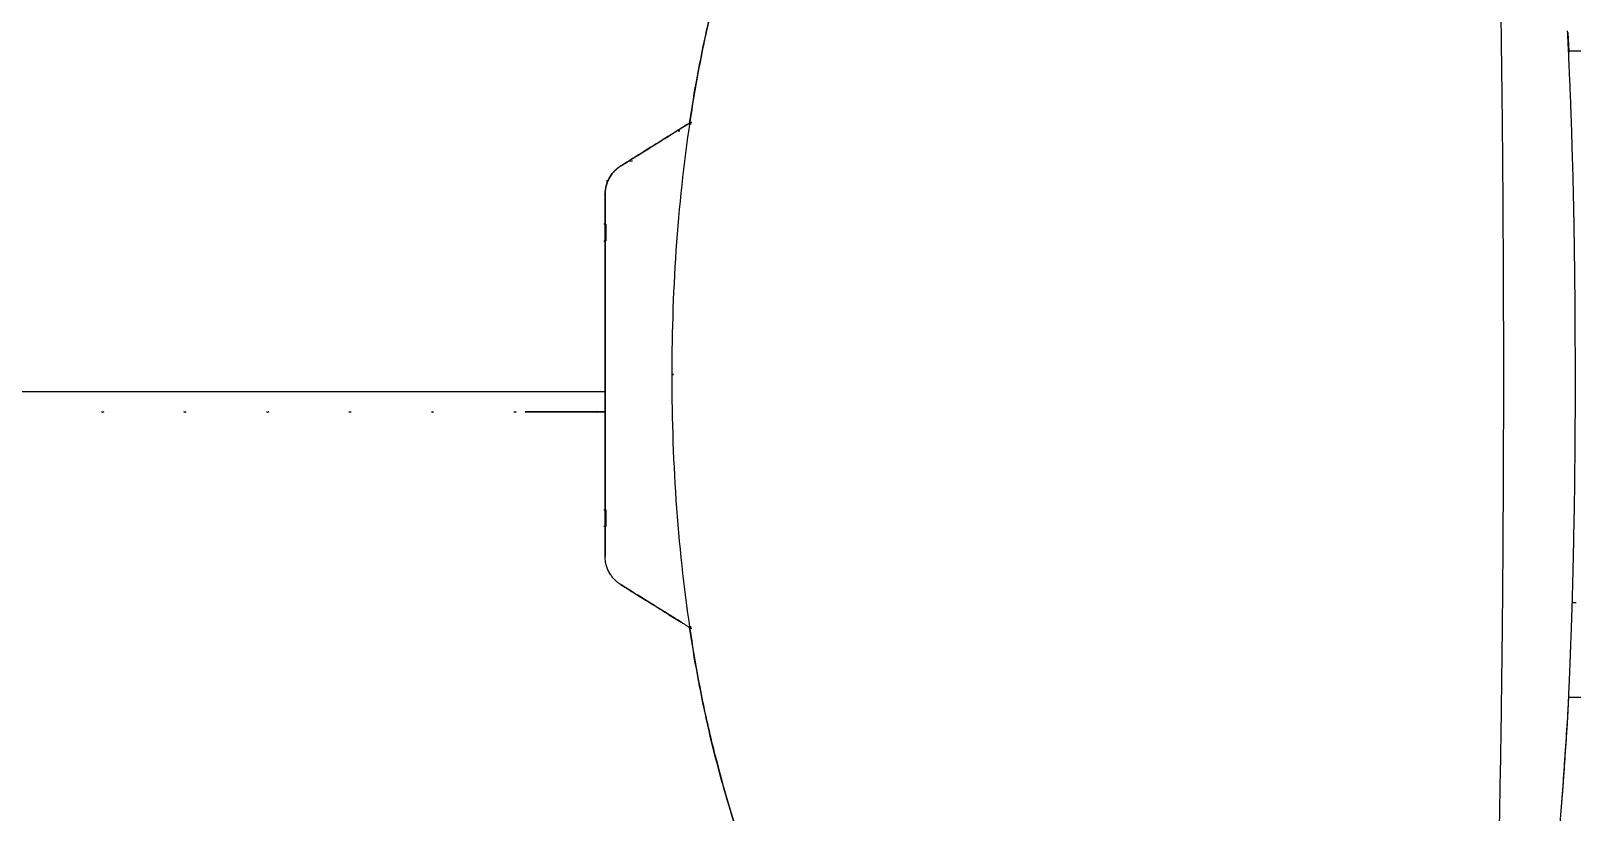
# Model space of a CAD drawing. Header units: millimetres. Extents: x 0 to 1189, y 0 to 841.
# Drawn here: x 732.7 to 848.8, y 282.6 to 341.3 of the extents above; entities that cross this region are included whole.
import ezdxf

# ---------------------------------------------------------------- set-up
doc = ezdxf.new("R2010")
doc.units = ezdxf.units.MM

msp = doc.modelspace()

# ---------------------------------------------------------------- linework, layer by layer
at = {"color": 7, "linetype": 'Continuous', "lineweight": 25}
for p, q in [((849.21, 339.81), (848.28, 339.81)), ((782.33, 334.3), (782.35, 334.48)), ((781.45, 333.92), (781.43, 333.74)), ((776.02, 330.12), (776.02, 329.83)), ((776.02, 329.83), (776.02, 329.83)), ((776.27, 330.37), (776.27, 330.37)), ((775.89, 329.05), (775.84, 329.08)), ((775.89, 326.81), (775.8, 326.81)), ((775.8, 325.56), (775.89, 325.56)), ((781.01, 315.45), (781.02, 315.55)), ((738.13, 312.65), (738.04, 312.7)), ((738.22, 312.7), (738.13, 312.65)), ((744.33, 312.65), (744.24, 312.7)), ((744.42, 312.7), (744.33, 312.65)), ((750.52, 312.65), (750.44, 312.7)), ((750.61, 312.7), (750.52, 312.65)), ((756.72, 312.65), (756.63, 312.7)), ((756.81, 312.7), (756.72, 312.65)), ((762.92, 312.65), (762.83, 312.7)), ((763, 312.7), (762.92, 312.65)), ((769.11, 312.65), (769.02, 312.7)), ((769.2, 312.7), (769.11, 312.65)), ((775.31, 312.65), (775.22, 312.7)), ((775.4, 312.7), (775.31, 312.65)), ((775.8, 305.34), (775.89, 305.34)), ((775.89, 304.09), (775.8, 304.09)), ((776.02, 301.08), (776.02, 301.07)), ((776.27, 300.53), (776.27, 300.53)), ((782.16, 296.54), (782.27, 296.47)), ((782.35, 296.43), (782.32, 296.6)), ((848.22, 289.75), (848.3, 291.25)), ((848.29, 291.25), (849.21, 291.25))]:
    msp.add_line(p, q, dxfattribs=at)
at = {"color": 8, "linetype": 'Continuous', "lineweight": 25}
msp.add_line((848.85, 298.36), (848.56, 298.36), dxfattribs=at)
at = {"color": 7, "linetype": 'Continuous', "lineweight": 25, "flags": 128}
msp.add_lwpolyline([(777.63, 331.55), (777.9, 331.57), (777.95, 331.57)], dxfattribs=at)
msp.add_lwpolyline([(777.63, 331.55), (777.9, 331.57), (777.95, 331.57)], dxfattribs=at)
at = {"color": 7, "linetype": 'Continuous', "lineweight": 25}
for points, knots in [([(797.26, 373.85), (794.67, 369.52), (789.02, 360.27), (784.88, 346.9), (783.8, 342.65), (783.46, 341.19), (782.86, 338.2), (781.5, 330.55), (780.41, 315.45), (781.5, 300.36), (782.86, 292.7), (783.46, 289.71), (783.8, 288.26), (784.88, 284.01), (789.02, 270.63), (794.67, 261.38), (797.26, 257.05)], [0, 0, 0, 0, 0.25, 0.3125, 0.3125, 0.34375, 0.34375, 0.375, 0.5, 0.625, 0.65625, 0.65625, 0.6875, 0.6875, 0.75, 1, 1, 1, 1]), ([(797.26, 373.85), (794.67, 369.52), (789.02, 360.27), (784.88, 346.9), (783.8, 342.65), (783.46, 341.19), (782.86, 338.2), (781.5, 330.55), (780.41, 315.45), (781.5, 300.36), (782.86, 292.7), (783.46, 289.71), (783.8, 288.26), (784.88, 284.01), (789.02, 270.63), (794.67, 261.38), (797.26, 257.05)], [0, 0, 0, 0, 0.25, 0.3125, 0.3125, 0.34375, 0.34375, 0.375, 0.5, 0.625, 0.65625, 0.65625, 0.6875, 0.6875, 0.75, 1, 1, 1, 1]), ([(782.24, 334.41), (782.59, 336.79), (783.02, 339.11), (784, 343.56), (785.69, 349.97), (790.67, 362.98), (795.29, 370.56), (797.26, 373.85)], [0, 0, 0, 0, 0.125, 0.125, 0.25, 0.5, 1, 1, 1, 1]), ([(842.33, 370.66), (842.35, 370.46), (842.37, 370.13), (842.41, 369.5), (842.42, 369.27), (842.45, 368.78), (842.47, 368.51), (842.51, 367.68), (842.54, 367.05), (842.59, 365.69), (842.62, 364.95), (842.71, 362.55), (842.77, 360.72), (842.89, 356.62), (843.01, 352.08), (843.12, 346.77), (843.19, 342.55), (843.21, 341.1), (843.25, 338.12), (843.34, 330.5), (843.42, 315.45), (843.34, 300.41), (843.25, 292.78), (843.21, 289.81), (843.19, 288.36), (843.12, 284.13), (843.01, 278.83), (842.89, 274.29), (842.77, 270.19), (842.71, 268.35), (842.62, 265.96), (842.59, 265.21), (842.54, 263.85), (842.51, 263.23), (842.47, 262.39), (842.45, 262.13), (842.42, 261.63), (842.41, 261.4), (842.37, 260.78), (842.35, 260.44), (842.33, 260.25)], [0, 0, 0, 0, 0.03125, 0.03125, 0.046875, 0.046875, 0.0625, 0.0625, 0.09375, 0.09375, 0.125, 0.125, 0.1875, 0.1875, 0.25, 0.3125, 0.3125, 0.34375, 0.34375, 0.375, 0.5, 0.625, 0.65625, 0.65625, 0.6875, 0.6875, 0.75, 0.8125, 0.8125, 0.875, 0.875, 0.90625, 0.90625, 0.9375, 0.9375, 0.953125, 0.953125, 0.96875, 0.96875, 1, 1, 1, 1]), ([(842.33, 370.66), (842.35, 370.46), (842.37, 370.13), (842.41, 369.5), (842.42, 369.27), (842.45, 368.78), (842.47, 368.51), (842.51, 367.68), (842.54, 367.05), (842.59, 365.69), (842.62, 364.95), (842.71, 362.55), (842.77, 360.72), (842.89, 356.62), (843.01, 352.08), (843.12, 346.77), (843.19, 342.55), (843.21, 341.1), (843.25, 338.12), (843.34, 330.5), (843.42, 315.45), (843.34, 300.41), (843.25, 292.78), (843.21, 289.81), (843.19, 288.36), (843.12, 284.13), (843.01, 278.83), (842.89, 274.29), (842.77, 270.19), (842.71, 268.35), (842.62, 265.96), (842.59, 265.21), (842.54, 263.85), (842.51, 263.23), (842.47, 262.39), (842.45, 262.13), (842.42, 261.63), (842.41, 261.4), (842.37, 260.78), (842.35, 260.44), (842.33, 260.25)], [0, 0, 0, 0, 0.03125, 0.03125, 0.046875, 0.046875, 0.0625, 0.0625, 0.09375, 0.09375, 0.125, 0.125, 0.1875, 0.1875, 0.25, 0.3125, 0.3125, 0.34375, 0.34375, 0.375, 0.5, 0.625, 0.65625, 0.65625, 0.6875, 0.6875, 0.75, 0.8125, 0.8125, 0.875, 0.875, 0.90625, 0.90625, 0.9375, 0.9375, 0.953125, 0.953125, 0.96875, 0.96875, 1, 1, 1, 1]), ([(848.3, 339.34), (848.3, 339.39), (848.3, 339.48), (848.29, 339.61), (848.29, 339.74), (848.28, 339.87), (848.27, 339.98), (848.27, 340.1), (848.26, 340.2), (848.26, 340.31), (848.25, 340.41), (848.25, 340.5), (848.24, 340.59), (848.24, 340.67), (848.24, 340.75), (848.23, 340.89), (848.22, 341.06), (848.22, 341.19), (848.21, 341.27), (848.21, 341.31), (848.21, 341.33), (848.21, 341.33), (848.21, 341.34)], [0, 0, 0, 0, 0.036112, 0.072136, 0.108077, 0.14394, 0.179728, 0.215447, 0.251099, 0.286691, 0.322224, 0.357704, 0.393134, 0.428519, 0.463861, 0.499165, 0.624753, 0.749518, 0.812686, 0.875473, 0.937902, 1, 1, 1, 1]), ([(848.3, 339.34), (848.3, 339.39), (848.3, 339.48), (848.29, 339.61), (848.29, 339.74), (848.28, 339.87), (848.27, 339.98), (848.27, 340.1), (848.26, 340.2), (848.26, 340.31), (848.25, 340.41), (848.25, 340.5), (848.24, 340.59), (848.24, 340.67), (848.24, 340.75), (848.23, 340.89), (848.22, 341.06), (848.22, 341.19), (848.21, 341.27), (848.21, 341.31), (848.21, 341.33), (848.21, 341.33), (848.21, 341.34)], [0, 0, 0, 0, 0.036112, 0.072136, 0.108077, 0.14394, 0.179728, 0.215447, 0.251099, 0.286691, 0.322224, 0.357704, 0.393134, 0.428519, 0.463861, 0.499165, 0.624753, 0.749518, 0.812686, 0.875473, 0.937902, 1, 1, 1, 1]), ([(848.22, 341.21), (848.23, 341.08), (848.25, 340.81), (848.28, 340.27), (848.3, 339.82), (848.31, 339.74)], [0, 0, 0, 0, 0.453755, 0.910023, 1, 1, 1, 1]), ([(848.42, 336.64), (848.42, 336.69), (848.41, 336.8), (848.39, 337.38), (848.35, 338.29), (848.32, 339.02), (848.3, 339.34), (848.3, 339.34)], [0, 0, 0, 0, 0.050627, 0.101297, 0.550553, 0.997563, 1, 1, 1, 1]), ([(848.42, 336.64), (848.42, 336.69), (848.41, 336.8), (848.39, 337.38), (848.35, 338.29), (848.32, 339.02), (848.3, 339.34), (848.3, 339.34)], [0, 0, 0, 0, 0.050627, 0.101297, 0.550553, 0.997563, 1, 1, 1, 1]), ([(848.48, 334.97), (848.48, 335.02), (848.48, 335.13), (848.47, 335.3), (848.46, 335.54), (848.45, 335.87), (848.44, 336.26), (848.43, 336.51), (848.42, 336.64)], [0, 0, 0, 0, 0.092884, 0.185901, 0.279062, 0.519248, 0.759504, 1, 1, 1, 1]), ([(848.48, 334.97), (848.48, 335.02), (848.48, 335.13), (848.47, 335.3), (848.46, 335.54), (848.45, 335.87), (848.44, 336.26), (848.43, 336.51), (848.42, 336.64)], [0, 0, 0, 0, 0.092884, 0.185901, 0.279062, 0.519248, 0.759504, 1, 1, 1, 1]), ([(777.07, 331.19), (777.74, 331.61), (778.76, 332.24), (779.94, 332.98), (780.7, 333.45), (781.22, 333.78), (781.65, 334.05), (781.88, 334.18), (782.02, 334.28), (782.11, 334.33), (782.18, 334.37), (782.22, 334.4), (782.24, 334.41)], [0, 0, 0, 0, 0.39235, 0.588525, 0.686612, 0.831984, 0.892221, 0.937474, 0.960222, 0.977195, 0.990332, 1, 1, 1, 1]), ([(848.52, 333.77), (848.52, 333.86), (848.52, 334.02), (848.51, 334.26), (848.5, 334.5), (848.49, 334.74), (848.49, 334.89), (848.48, 334.97)], [0, 0, 0, 0, 0.19955, 0.399277, 0.599229, 0.799455, 1, 1, 1, 1]), ([(848.52, 333.77), (848.52, 333.86), (848.52, 334.02), (848.51, 334.26), (848.5, 334.5), (848.49, 334.74), (848.49, 334.89), (848.48, 334.97)], [0, 0, 0, 0, 0.19955, 0.399277, 0.599229, 0.799455, 1, 1, 1, 1]), ([(782.16, 334.36), (782.01, 334.27), (781.49, 333.94), (779.79, 332.88), (778.25, 331.92), (777.07, 331.19)], [0, 0, 0, 0, 0.090268, 0.305141, 1, 1, 1, 1]), ([(848.71, 326.3), (848.71, 326.42), (848.7, 326.64), (848.7, 326.98), (848.69, 327.31), (848.68, 327.91), (848.66, 328.76), (848.64, 329.83), (848.61, 330.88), (848.57, 332.21), (848.54, 333.16), (848.52, 333.77), (848.52, 333.77)], [0, 0, 0, 0, 0.040931, 0.081961, 0.1231, 0.164358, 0.302928, 0.442026, 0.580906, 0.719661, 0.997196, 1, 1, 1, 1]), ([(848.71, 326.3), (848.71, 326.42), (848.7, 326.64), (848.7, 326.98), (848.69, 327.31), (848.68, 327.91), (848.66, 328.76), (848.64, 329.83), (848.61, 330.88), (848.57, 332.21), (848.54, 333.16), (848.52, 333.77), (848.52, 333.77)], [0, 0, 0, 0, 0.040931, 0.081961, 0.1231, 0.164358, 0.302928, 0.442026, 0.580906, 0.719661, 0.997196, 1, 1, 1, 1]), ([(777.07, 331.19), (777.04, 331.17), (776.98, 331.13), (776.89, 331.07), (776.81, 331), (776.73, 330.94), (776.65, 330.86), (776.53, 330.74), (776.37, 330.55), (776.2, 330.28), (776.06, 330), (775.98, 329.73), (775.92, 329.49), (775.9, 329.28), (775.89, 329.14), (775.89, 329.06)], [0, 0, 0, 0, 0.041174, 0.08248, 0.123954, 0.165638, 0.207574, 0.24981, 0.373689, 0.499468, 0.624039, 0.749899, 0.833291, 0.916455, 1, 1, 1, 1]), ([(775.89, 329.06), (775.89, 329.1), (775.89, 329.17), (775.9, 329.28), (775.91, 329.38), (775.93, 329.49), (775.95, 329.59), (775.99, 329.76), (776.06, 330), (776.2, 330.28), (776.37, 330.55), (776.55, 330.76), (776.73, 330.93), (776.89, 331.07), (777.01, 331.15), (777.07, 331.19)], [0, 0, 0, 0, 0.042219, 0.084251, 0.126176, 0.168071, 0.210014, 0.252083, 0.376658, 0.500023, 0.624946, 0.747956, 0.832851, 0.916752, 1, 1, 1, 1]), ([(775.89, 329.06), (775.89, 326.8), (775.89, 324.53), (775.89, 319.99), (775.89, 317.72), (775.89, 313.18), (775.89, 310.91), (775.89, 306.37), (775.89, 304.11), (775.89, 301.84)], [0, 0, 0, 0, 0.25, 0.25, 0.5, 0.5, 0.75, 0.75, 1, 1, 1, 1]), ([(775.89, 314.2), (775.89, 314.61), (775.89, 315.43), (775.89, 316.66), (775.89, 317.9), (775.89, 319.14), (775.89, 320.38), (775.89, 321.82), (775.89, 323.48), (775.89, 325.34), (775.89, 327.2), (775.89, 328.44), (775.89, 329.06)], [0, 0, 0, 0, 0.0825924, 0.1654725, 0.2485911, 0.3318979, 0.4153418, 0.4988701, 0.6237654, 0.7500393, 0.8740396, 1, 1, 1, 1]), ([(775.93, 326.81), (775.93, 326.6), (775.93, 326.18), (775.93, 325.77), (775.93, 325.56)], [0, 0, 0, 0, 0.501112, 1, 1, 1, 1]), ([(848.72, 325.39), (848.72, 325.49), (848.72, 325.69), (848.71, 326), (848.71, 326.2), (848.71, 326.3)], [0, 0, 0, 0, 0.332777, 0.666091, 1, 1, 1, 1]), ([(848.72, 325.39), (848.72, 325.49), (848.72, 325.69), (848.71, 326), (848.71, 326.2), (848.71, 326.3)], [0, 0, 0, 0, 0.332777, 0.666091, 1, 1, 1, 1]), ([(848.73, 305.65), (848.73, 305.66), (848.75, 307.23), (848.79, 310.47), (848.8, 315.52), (848.78, 320.57), (848.75, 323.81), (848.72, 325.38), (848.72, 325.39)], [0, 0, 0, 0, 0.0018833, 0.2509495, 0.5000354, 0.7490786, 0.998122, 1, 1, 1, 1]), ([(848.73, 305.65), (848.73, 305.66), (848.75, 307.23), (848.79, 310.47), (848.8, 315.52), (848.78, 320.57), (848.75, 323.81), (848.72, 325.38), (848.72, 325.39)], [0, 0, 0, 0, 0.0018833, 0.2509495, 0.5000354, 0.7490786, 0.998122, 1, 1, 1, 1]), ([(769.87, 314.2), (767.61, 314.2), (762.38, 314.2), (753.47, 314.2), (744.28, 314.2), (735.17, 314.2), (728.02, 314.2), (722.42, 314.2), (718.91, 314.2), (716.56, 314.2), (714.82, 314.2), (713.58, 314.2), (712.72, 314.2), (712.08, 314.2), (711.62, 314.2), (711.23, 314.2), (710.9, 314.2), (710.69, 314.2), (710.59, 314.2)], [0, 0, 0, 0, 0.114286, 0.264492, 0.450619, 0.579412, 0.725313, 0.81226, 0.862659, 0.902508, 0.931332, 0.95058, 0.965633, 0.974935, 0.982826, 0.989106, 0.994828, 1, 1, 1, 1]), ([(775.89, 314.2), (775.39, 314.2), (774.21, 314.2), (772.21, 314.2), (770.71, 314.2), (769.87, 314.2)], [0, 0, 0, 0, 0.251807, 0.58514, 1, 1, 1, 1]), ([(775.89, 314.2), (775.07, 314.2), (773.07, 314.2), (771.06, 314.2), (769.87, 314.2)], [0, 0, 0, 0, 0.408281, 1, 1, 1, 1]), ([(775.89, 312.7), (775.89, 312.95), (775.89, 313.45), (775.89, 313.95), (775.89, 314.2)], [0, 0, 0, 0, 0.500282, 1, 1, 1, 1]), ([(775.89, 312.7), (775.38, 312.7), (774.21, 312.7), (772.21, 312.7), (770.72, 312.7), (769.89, 312.7)], [0, 0, 0, 0, 0.254348, 0.587682, 1, 1, 1, 1]), ([(769.89, 312.7), (770.72, 312.7), (772.21, 312.7), (774.21, 312.7), (775.38, 312.7), (775.89, 312.7)], [0, 0, 0, 0, 0.412319, 0.745653, 1, 1, 1, 1]), ([(775.89, 301.84), (775.89, 302.21), (775.89, 302.94), (775.89, 304.03), (775.89, 305.12), (775.89, 306.19), (775.89, 307.52), (775.89, 309.09), (775.89, 310.9), (775.89, 312.1), (775.89, 312.7)], [0, 0, 0, 0, 0.1015266, 0.2023125, 0.3022824, 0.4013658, 0.4994969, 0.6675101, 0.8344248, 1, 1, 1, 1]), ([(848.71, 304.74), (848.71, 304.84), (848.72, 305.04), (848.72, 305.34), (848.72, 305.55), (848.73, 305.65)], [0, 0, 0, 0, 0.333906, 0.66722, 1, 1, 1, 1]), ([(848.71, 304.74), (848.71, 304.84), (848.72, 305.04), (848.72, 305.34), (848.72, 305.55), (848.73, 305.65)], [0, 0, 0, 0, 0.333906, 0.66722, 1, 1, 1, 1]), ([(775.93, 305.34), (775.93, 305.14), (775.93, 304.72), (775.93, 304.3), (775.93, 304.09)], [0, 0, 0, 0, 0.498883, 1, 1, 1, 1]), ([(848.53, 297.26), (848.53, 297.27), (848.55, 297.87), (848.58, 298.83), (848.61, 300.16), (848.64, 301.2), (848.66, 302.28), (848.68, 303.16), (848.69, 303.84), (848.7, 304.28), (848.71, 304.59), (848.71, 304.74)], [0, 0, 0, 0, 0.00281, 0.280346, 0.4191, 0.557983, 0.69708, 0.835653, 0.890632, 0.945407, 1, 1, 1, 1]), ([(848.53, 297.26), (848.53, 297.27), (848.55, 297.87), (848.58, 298.83), (848.61, 300.16), (848.64, 301.2), (848.66, 302.28), (848.68, 303.16), (848.69, 303.84), (848.7, 304.28), (848.71, 304.59), (848.71, 304.74)], [0, 0, 0, 0, 0.00281, 0.280346, 0.4191, 0.557983, 0.69708, 0.835653, 0.890632, 0.945407, 1, 1, 1, 1]), ([(777.07, 299.72), (777.04, 299.74), (776.98, 299.77), (776.89, 299.84), (776.81, 299.9), (776.73, 299.97), (776.65, 300.04), (776.53, 300.17), (776.37, 300.36), (776.2, 300.62), (776.06, 300.91), (775.98, 301.17), (775.92, 301.42), (775.9, 301.63), (775.89, 301.77), (775.89, 301.84)], [0, 0, 0, 0, 0.041568, 0.0832625, 0.1251204, 0.1671824, 0.2094933, 0.2521017, 0.3751023, 0.5000346, 0.6233899, 0.7479745, 0.8319635, 0.9157637, 1, 1, 1, 1]), ([(777.07, 299.72), (778.25, 298.98), (779.76, 298.04), (781.27, 297.1), (781.6, 296.89)], [0, 0, 0, 0, 0.781022, 1, 1, 1, 1]), ([(777.07, 299.72), (777.34, 299.55), (777.86, 299.23), (778.38, 298.9), (778.63, 298.75)], [0, 0, 0, 0, 0.5217132, 1, 1, 1, 1]), ([(782.24, 296.49), (782.22, 296.51), (782.18, 296.53), (782.12, 296.56), (782.06, 296.61), (781.99, 296.65), (781.86, 296.73), (781.65, 296.86), (781.22, 297.13), (780.7, 297.45), (779.94, 297.93), (778.76, 298.66), (777.74, 299.3), (777.07, 299.72)], [0, 0, 0, 0, 0.009666, 0.022805, 0.033473, 0.046712, 0.062526, 0.107767, 0.168016, 0.313388, 0.411475, 0.60765, 1, 1, 1, 1]), ([(777.92, 299.19), (778.62, 298.75), (779.8, 298.02), (780.98, 297.28), (781.45, 296.99)], [0, 0, 0, 0, 0.597572, 1, 1, 1, 1]), ([(848.49, 296.07), (848.49, 296.15), (848.5, 296.3), (848.51, 296.54), (848.51, 296.78), (848.52, 297.02), (848.53, 297.18), (848.53, 297.26)], [0, 0, 0, 0, 0.2005431, 0.4007674, 0.6007199, 0.8004481, 1, 1, 1, 1]), ([(848.49, 296.07), (848.49, 296.15), (848.5, 296.3), (848.51, 296.54), (848.51, 296.78), (848.52, 297.02), (848.53, 297.18), (848.53, 297.26)], [0, 0, 0, 0, 0.2005431, 0.4007674, 0.6007199, 0.8004481, 1, 1, 1, 1]), ([(797.26, 257.05), (795.29, 260.34), (790.67, 267.93), (785.69, 280.93), (784, 287.34), (783.02, 291.79), (782.59, 294.11), (782.24, 296.49)], [0, 0, 0, 0, 0.5, 0.75, 0.875, 0.875, 1, 1, 1, 1]), ([(848.43, 294.4), (848.43, 294.46), (848.43, 294.59), (848.44, 294.78), (848.45, 294.97), (848.46, 295.17), (848.46, 295.38), (848.47, 295.59), (848.48, 295.82), (848.49, 295.99), (848.49, 296.07)], [0, 0, 0, 0, 0.12029, 0.240501, 0.360652, 0.480764, 0.600859, 0.720959, 0.860634, 1, 1, 1, 1]), ([(848.43, 294.4), (848.43, 294.46), (848.43, 294.59), (848.44, 294.78), (848.45, 294.97), (848.46, 295.17), (848.46, 295.38), (848.47, 295.59), (848.48, 295.82), (848.49, 295.99), (848.49, 296.07)], [0, 0, 0, 0, 0.12029, 0.240501, 0.360652, 0.480764, 0.600859, 0.720959, 0.860634, 1, 1, 1, 1]), ([(848.31, 291.7), (848.31, 291.7), (848.33, 292.02), (848.36, 292.74), (848.4, 293.66), (848.42, 294.24), (848.43, 294.34), (848.43, 294.4)], [0, 0, 0, 0, 0.0024391, 0.4494566, 0.8987083, 0.9493757, 1, 1, 1, 1]), ([(848.31, 291.7), (848.31, 291.7), (848.33, 292.02), (848.36, 292.74), (848.4, 293.66), (848.42, 294.24), (848.43, 294.34), (848.43, 294.4)], [0, 0, 0, 0, 0.0024391, 0.4494566, 0.8987083, 0.9493757, 1, 1, 1, 1]), ([(848.22, 289.7), (848.22, 289.7), (848.22, 289.7), (848.22, 289.71), (848.22, 289.72), (848.22, 289.74), (848.22, 289.77), (848.22, 289.85), (848.23, 289.98), (848.24, 290.17), (848.25, 290.37), (848.26, 290.54), (848.27, 290.73), (848.28, 290.94), (848.29, 291.17), (848.3, 291.42), (848.31, 291.6), (848.31, 291.7)], [0, 0, 0, 0, 0.030591, 0.061667, 0.093234, 0.125296, 0.187794, 0.250487, 0.375252, 0.500843, 0.571489, 0.642303, 0.713315, 0.784558, 0.856064, 0.927866, 1, 1, 1, 1]), ([(848.22, 289.7), (848.22, 289.7), (848.22, 289.7), (848.22, 289.71), (848.22, 289.72), (848.22, 289.74), (848.22, 289.77), (848.22, 289.85), (848.23, 289.98), (848.24, 290.17), (848.25, 290.37), (848.26, 290.54), (848.27, 290.73), (848.28, 290.94), (848.29, 291.17), (848.3, 291.42), (848.31, 291.6), (848.31, 291.7)], [0, 0, 0, 0, 0.030591, 0.061667, 0.093234, 0.125296, 0.187794, 0.250487, 0.375252, 0.500843, 0.571489, 0.642303, 0.713315, 0.784558, 0.856064, 0.927866, 1, 1, 1, 1]), ([(844.43, 257.94), (844.67, 259.16), (845.34, 262.5), (846.14, 268.01), (846.89, 274), (847.46, 279.54), (847.89, 284.62), (848.11, 288.01), (848.22, 289.7)], [0, 0, 0, 0, 0.116114, 0.319105, 0.52206, 0.681376, 0.840866, 1, 1, 1, 1]), ([(844.43, 257.94), (844.67, 259.16), (845.34, 262.5), (846.14, 268.01), (846.89, 274), (847.46, 279.54), (847.89, 284.62), (848.11, 288.01), (848.22, 289.7)], [0, 0, 0, 0, 0.116114, 0.319105, 0.52206, 0.681376, 0.840866, 1, 1, 1, 1]), ([(844.44, 257.94), (844.92, 260.58), (845.97, 266.28), (846.86, 273.65), (847.5, 279.97), (847.91, 284.84), (848.11, 288.08), (848.22, 289.7)], [0, 0, 0, 0, 0.251431, 0.542751, 0.695145, 0.847759, 1, 1, 1, 1]), ([(848.01, 286.56), (848.08, 287.46), (848.16, 288.48), (848.21, 289.53), (848.22, 289.66)], [0, 0, 0, 0, 0.8769752, 1, 1, 1, 1])]:
    msp.add_open_spline(points, degree=3, knots=knots, dxfattribs=at)
for points in [[(782.24, 334.41), (782.29, 334.44), (782.34, 334.47), (782.39, 334.51)], [(782.35, 334.48), (782.36, 334.49), (782.38, 334.5), (782.39, 334.51)], [(782.39, 296.4), (782.34, 296.43), (782.29, 296.46), (782.24, 296.49)], [(782.39, 296.4), (782.38, 296.41), (782.36, 296.42), (782.35, 296.43)]]:
    msp.add_open_spline(points, degree=3, dxfattribs=at)

doc.saveas('drawing.dxf')
